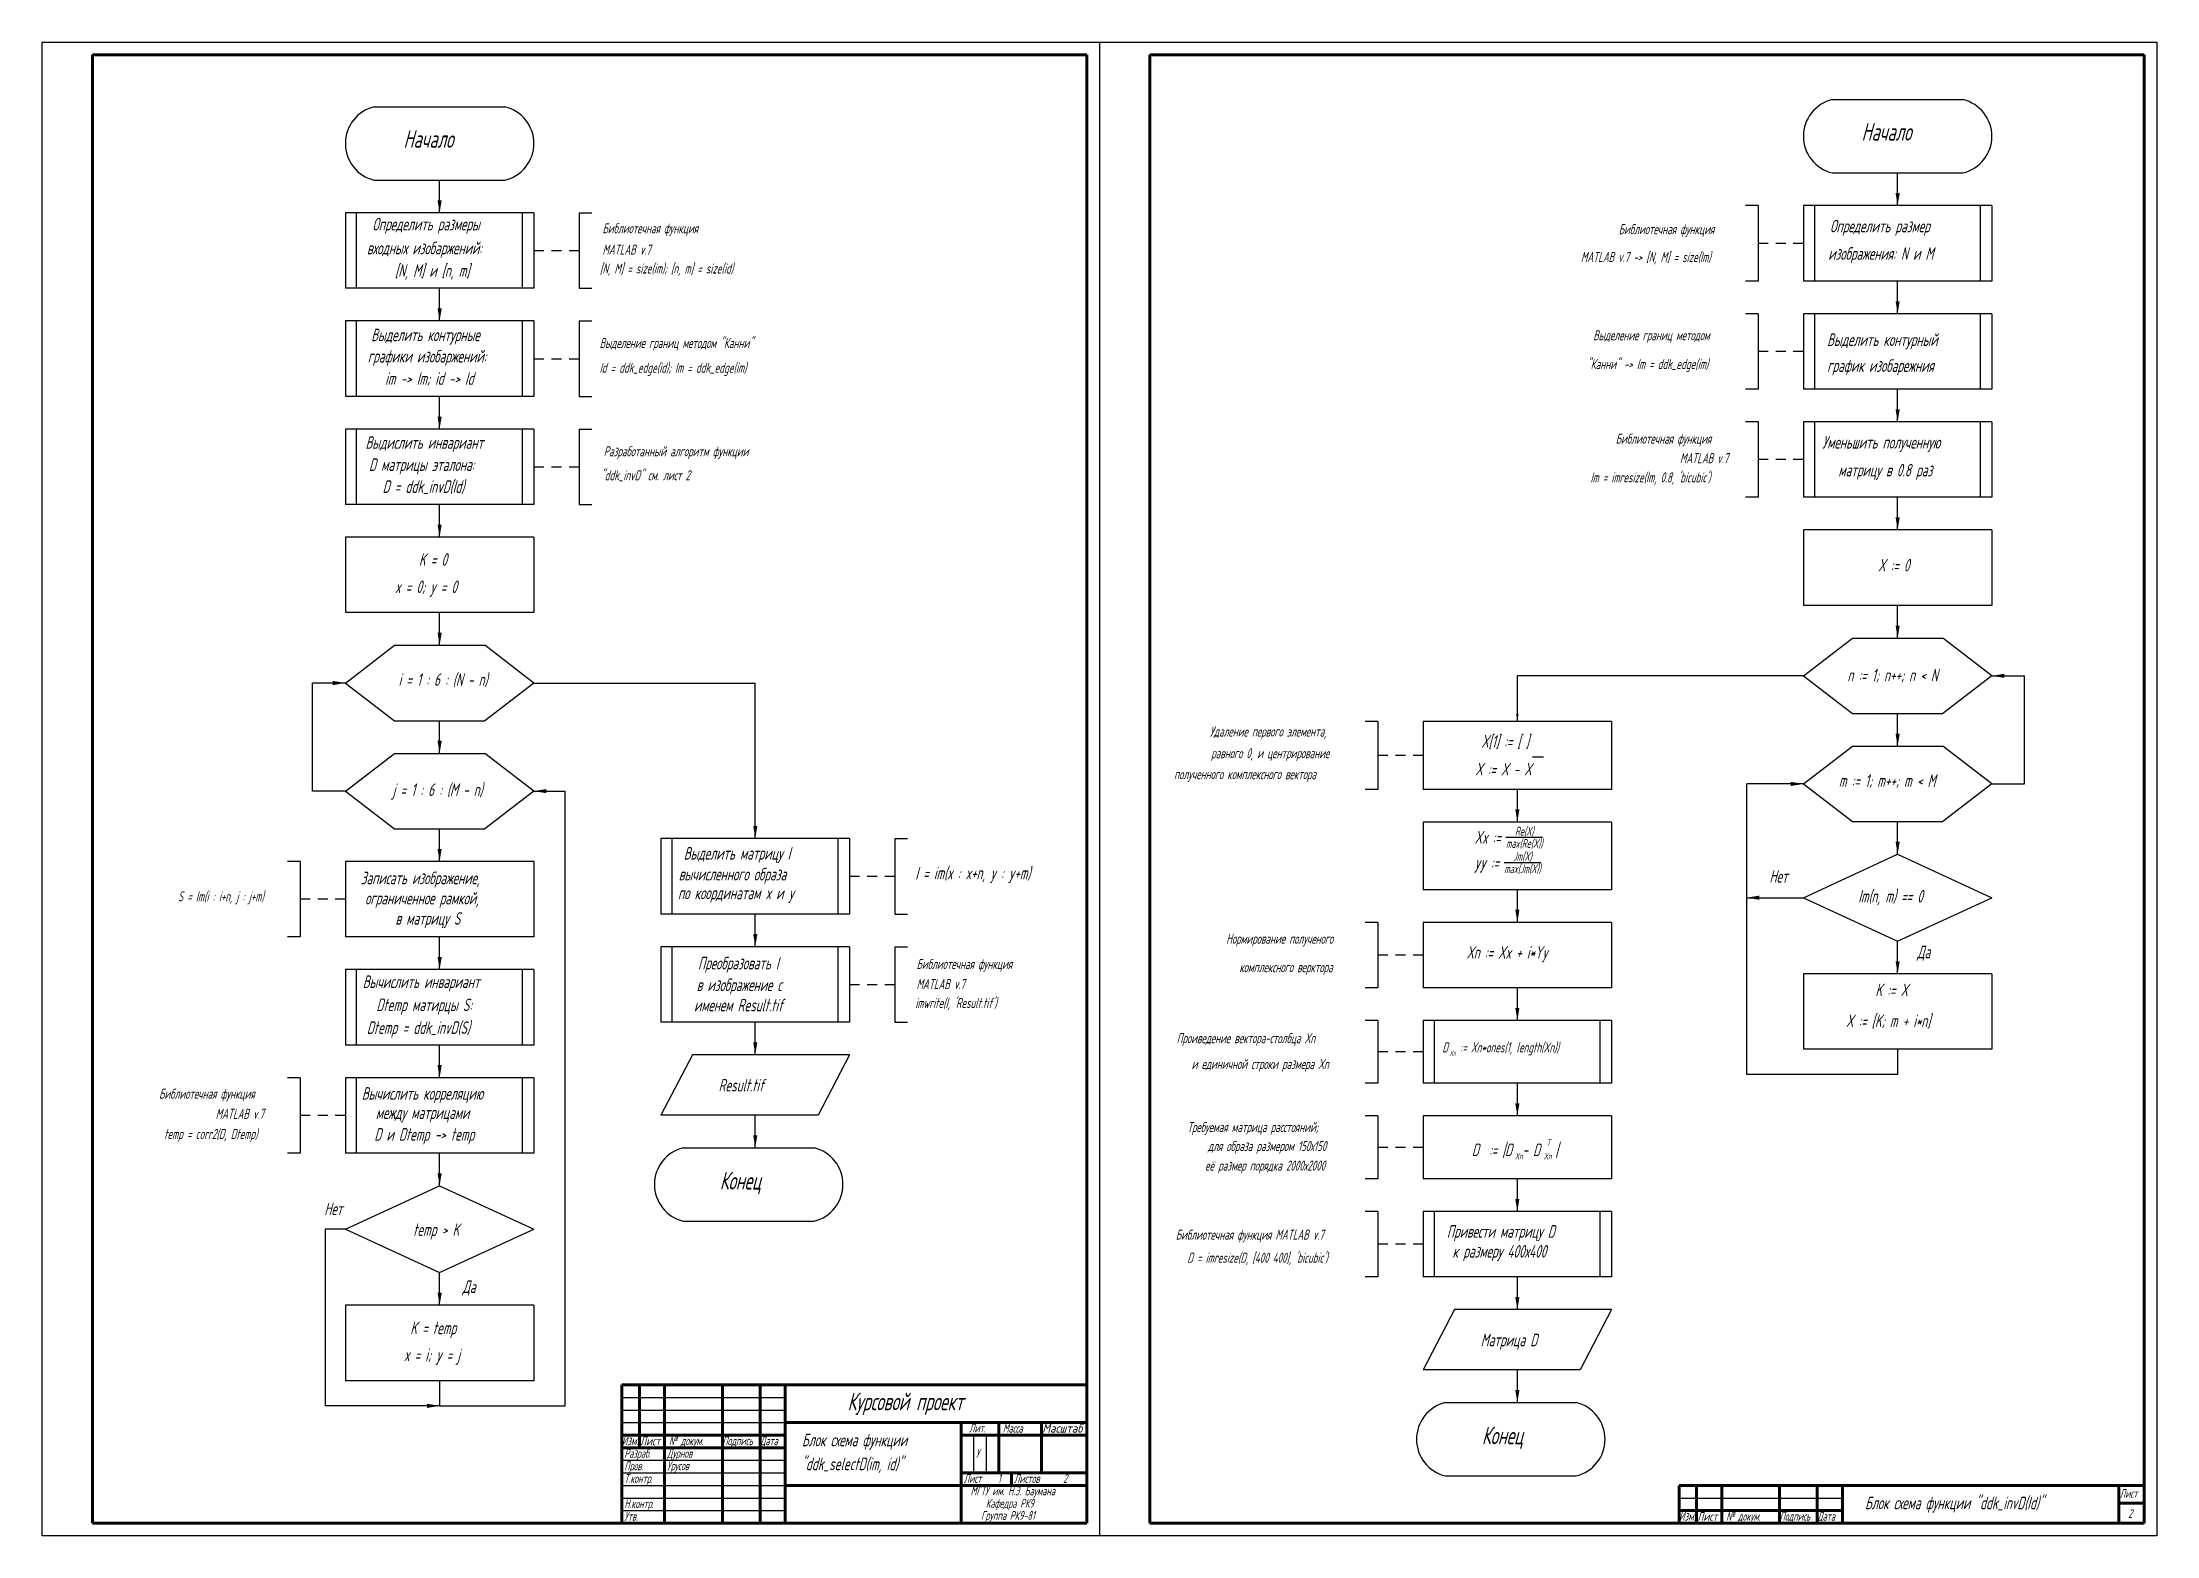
# Model space of a CAD drawing. Header units: inches. Extents: x 1 to 842, y 1 to 595.
import ezdxf
from ezdxf.enums import TextEntityAlignment as Align

# ---------------------------------------------------------------- set-up
doc = ezdxf.new("R2010")
doc.units = ezdxf.units.IN
doc.header["$MEASUREMENT"] = 0
for name, color, linetype, lineweight in [('Основные', 7, 'Continuous', 60), ('Текст', 92, 'Continuous', 25), ('Тонкие', 140, 'Continuous', 25)]:
    doc.layers.add(name, color=color, linetype=linetype, lineweight=lineweight)
doc.styles.get("Standard").update_dxf_attribs({"font": 'gost_a.shx', "width": 0.8, "oblique": 15, "height": 5})
doc.dimstyles.new('ISO-25', dxfattribs={"dimtxt": 3.5, "dimasz": 3, "dimexe": 1.25, "dimexo": 1, "dimgap": 1, "dimtad": 1, "dimtoh": 1, "dimdsep": 46, "dimtxsty": 'Standard', "dimcen": -2.5, "dimadec": 0, "dimazin": 0, "dimtfac": 1, "dimtmove": 0, "dimatfit": 3, "dimfxl": 0, "dimarcsym": 0})

msp = doc.modelspace()

# ---------------------------------------------------------------- linework, layer by layer
at = {"layer": 'Основные', "lineweight": 60}
for p, q in [((20.85, 5.97), (20.85, 589.97)), ((20.85, 589.97), (416.35, 589.97)), ((441.35, 589.97), (836.85, 589.97)), ((836.85, 589.97), (836.85, 5.97)), ((416.35, 5.97), (20.85, 5.97)), ((836.85, 5.97), (441.35, 5.97))]:
    msp.add_line(p, q, dxfattribs=at)
at = {"layer": 'Основные'}
for p, q in [((416.35, 589.97), (416.35, 5.97)), ((441.35, 589.97), (441.35, 5.97)), ((658.85, 5.97), (658.85, 20.97)), ((826.85, 20.97), (826.85, 5.97)), ((836.85, 13.97), (826.85, 13.97))]:
    msp.add_line(p, q, dxfattribs=at)
at = {"layer": 'Текст'}
msp.add_line((593.59, 310.79), (597.97, 310.79), dxfattribs=at)
at = {"layer": 'Текст', "color": 7, "lineweight": 60}
for p, q in [((231.35, 60.97), (416.35, 60.97)), ((231.35, 5.97), (231.35, 60.97)), ((238.35, 35.97), (238.35, 60.97)), ((248.35, 5.97), (248.35, 60.97)), ((271.35, 5.97), (271.35, 60.97)), ((286.35, 5.97), (286.35, 60.97)), ((296.35, 5.97), (296.35, 60.97)), ((296.35, 45.97), (416.35, 45.97)), ((366.35, 5.97), (366.35, 45.97)), ((381.35, 25.97), (381.35, 45.97)), ((398.35, 25.97), (398.35, 45.97)), ((231.35, 40.97), (296.35, 40.97)), ((231.35, 35.97), (296.35, 35.97)), ((366.35, 40.97), (416.35, 40.97)), ((366.35, 25.97), (416.35, 25.97)), ((386.35, 20.97), (386.35, 25.97)), ((296.35, 20.97), (416.35, 20.97)), ((651.85, 5.97), (651.85, 20.97)), ((651.85, 20.97), (836.85, 20.97)), ((668.85, 5.97), (668.85, 20.97)), ((691.85, 5.97), (691.85, 20.97)), ((706.85, 5.97), (706.85, 20.97)), ((716.85, 5.97), (716.85, 20.97)), ((651.85, 10.97), (716.85, 10.97))]:
    msp.add_line(p, q, dxfattribs=at)
at = {"layer": 'Тонкие', "color": 1, "lineweight": 25}
for p, q in [((0.85, 0.97), (0.85, 594.97)), ((0.85, 594.97), (841.85, 594.97)), ((841.85, 594.97), (841.85, 0.97)), ((231.35, 55.97), (296.35, 55.97)), ((231.35, 50.97), (296.35, 50.97)), ((231.35, 45.97), (296.35, 45.97)), ((371.35, 25.97), (371.35, 40.97)), ((376.35, 25.97), (376.35, 40.97)), ((231.35, 30.97), (296.35, 30.97)), ((231.35, 25.97), (296.35, 25.97)), ((231.35, 20.97), (296.35, 20.97)), ((231.35, 15.97), (296.35, 15.97)), ((231.35, 10.97), (296.35, 10.97)), ((651.85, 15.97), (716.85, 15.97)), ((841.85, 0.97), (0.85, 0.97))]:
    msp.add_line(p, q, dxfattribs=at)
at = {"layer": 'Тонкие', "color": 1}
msp.add_line((421.35, 594.97), (421.35, 0.97), dxfattribs=at)
at = {"layer": 'Тонкие'}
for p, q in [((712.81, 572.16), (764.81, 572.16)), ((132.89, 569.3), (184.89, 569.3)), ((132.89, 540.13), (184.89, 540.13)), ((712.81, 542.99), (764.81, 542.99)), ((683.31, 530), (678.31, 530)), ((683.31, 530), (683.31, 500)), ((776.31, 529.99), (701.31, 529.99)), ((701.31, 529.99), (701.31, 499.99)), ((705.81, 499.99), (705.81, 529.99)), ((771.81, 499.99), (771.81, 529.99)), ((776.31, 529.99), (776.31, 499.99)), ((121.39, 527.13), (121.39, 497.13)), ((196.39, 527.13), (121.39, 527.13)), ((125.89, 497.13), (125.89, 527.13)), ((191.89, 497.13), (191.89, 527.13)), ((196.39, 527.13), (196.39, 497.13)), ((214.39, 527.13), (214.39, 497.13)), ((214.39, 527.13), (219.39, 527.13)), ((687.31, 515), (683.31, 515)), ((694.31, 515), (690.31, 515)), ((701.31, 515), (697.31, 515)), ((196.39, 512.13), (200.39, 512.13)), ((203.39, 512.13), (207.39, 512.13)), ((210.39, 512.13), (214.39, 512.13)), ((196.39, 497.13), (121.39, 497.13)), ((214.39, 497.13), (219.39, 497.13)), ((683.31, 500), (678.31, 500)), ((776.31, 499.99), (701.31, 499.99)), ((121.39, 484.13), (121.39, 454.13)), ((196.39, 484.13), (121.39, 484.13)), ((125.89, 454.13), (125.89, 484.13)), ((191.89, 454.13), (191.89, 484.13)), ((196.39, 484.13), (196.39, 454.13)), ((214.39, 484.13), (219.39, 484.13)), ((214.39, 484.13), (214.39, 454.13)), ((683.31, 487), (678.31, 487)), ((683.31, 487), (683.3, 457)), ((776.31, 486.99), (701.31, 486.99)), ((701.31, 486.99), (701.31, 456.99)), ((705.81, 456.99), (705.81, 486.99)), ((771.81, 456.99), (771.81, 486.99)), ((776.31, 486.99), (776.31, 456.99)), ((687.31, 472), (683.31, 472)), ((694.31, 472), (690.31, 472)), ((701.31, 472), (697.31, 472)), ((196.39, 469.13), (200.39, 469.13)), ((203.39, 469.13), (207.39, 469.13)), ((210.39, 469.13), (214.39, 469.13)), ((683.3, 457), (678.3, 457)), ((776.31, 456.99), (701.31, 456.99)), ((196.39, 454.13), (121.39, 454.13)), ((214.39, 454.13), (219.39, 454.13)), ((121.39, 441.13), (121.39, 411.13)), ((196.39, 441.13), (121.39, 441.13)), ((125.89, 411.13), (125.89, 441.13)), ((191.89, 411.13), (191.89, 441.13)), ((196.39, 441.13), (196.39, 411.13)), ((214.39, 441.13), (214.39, 411.13)), ((214.39, 441.13), (219.39, 441.13)), ((683.3, 444), (678.3, 444)), ((683.3, 444), (683.3, 414)), ((776.31, 443.99), (701.31, 443.99)), ((701.31, 443.99), (701.31, 413.99)), ((705.81, 413.99), (705.81, 443.99)), ((771.81, 413.99), (771.81, 443.99)), ((776.31, 443.99), (776.31, 413.99)), ((687.3, 429), (683.3, 429)), ((694.3, 429), (690.3, 429)), ((701.3, 429), (697.3, 429)), ((196.39, 426.13), (200.39, 426.13)), ((203.39, 426.13), (207.39, 426.13)), ((210.39, 426.13), (214.39, 426.13)), ((683.3, 414), (678.3, 414)), ((776.31, 413.99), (701.31, 413.99)), ((196.39, 411.13), (121.39, 411.13)), ((214.39, 411.13), (219.39, 411.13)), ((196.39, 398.13), (121.39, 398.13)), ((121.39, 398.13), (121.39, 368.13)), ((196.39, 398.13), (196.39, 368.13)), ((701.31, 400.99), (701.31, 370.99)), ((776.31, 400.99), (701.31, 400.99)), ((776.31, 400.99), (776.31, 370.99)), ((776.31, 370.99), (701.31, 370.99)), ((196.39, 368.13), (121.39, 368.13)), ((121.39, 340.13), (140.89, 355.13)), ((140.89, 355.13), (176.89, 355.13)), ((196.39, 340.13), (176.89, 355.13)), ((701.31, 342.99), (720.81, 357.99)), ((720.81, 357.99), (756.81, 357.99)), ((776.31, 342.99), (756.81, 357.99)), ((108.39, 297.13), (108.39, 340.13)), ((121.39, 340.13), (140.89, 325.13)), ((196.39, 340.13), (176.89, 325.13)), ((196.39, 340.13), (284.44, 340.13)), ((701.31, 342.99), (587.55, 342.99)), ((701.31, 342.99), (720.81, 327.99)), ((776.31, 342.99), (756.81, 327.99)), ((789.31, 299.99), (789.3, 342.99)), ((720.81, 327.99), (756.81, 327.99)), ((140.89, 325.13), (176.89, 325.13)), ((532.05, 324.83), (527.05, 324.83)), ((532.05, 324.83), (532.05, 297.83)), ((625.05, 324.83), (550.05, 324.83)), ((550.05, 324.83), (550.05, 297.83)), ((625.05, 324.83), (625.05, 297.83)), ((121.39, 297.13), (140.89, 312.13)), ((140.89, 312.13), (176.89, 312.13)), ((196.39, 297.13), (176.89, 312.13)), ((536.05, 311.33), (532.05, 311.33)), ((543.05, 311.33), (539.05, 311.33)), ((550.05, 311.33), (546.05, 311.33)), ((701.31, 299.99), (720.81, 314.99)), ((720.81, 314.99), (756.81, 314.99)), ((776.31, 299.99), (756.81, 314.99)), ((121.39, 297.13), (108.39, 297.13)), ((121.39, 297.13), (140.89, 282.13)), ((196.39, 297.13), (176.89, 282.13)), ((208.89, 52.62), (208.89, 297.13)), ((532.05, 297.83), (527.05, 297.83)), ((625.05, 297.83), (550.05, 297.83)), ((678.81, 184.48), (678.82, 299.99)), ((701.31, 299.99), (720.81, 284.99)), ((776.31, 299.99), (756.81, 284.99)), ((776.31, 299.99), (789.31, 299.99)), ((140.89, 282.13), (176.89, 282.13)), ((321.94, 278.25), (246.94, 278.25)), ((246.94, 278.25), (246.94, 248.25)), ((251.44, 248.25), (251.44, 278.25)), ((317.44, 248.25), (317.44, 278.25)), ((321.94, 278.25), (321.94, 248.25)), ((339.94, 278.25), (339.94, 248.25)), ((339.94, 278.25), (344.94, 278.25)), ((550.05, 284.83), (550.05, 257.92)), ((625.05, 284.83), (550.05, 284.83)), ((625.05, 284.83), (625.05, 257.92)), ((720.81, 284.99), (756.81, 284.99)), ((103.39, 269.13), (98.39, 269.13)), ((103.39, 269.13), (103.39, 239.13)), ((196.39, 269.13), (121.39, 269.13)), ((121.39, 269.13), (121.39, 239.13)), ((196.39, 269.13), (196.39, 239.13)), ((701.31, 254.73), (738.81, 271.99)), ((738.81, 271.99), (776.31, 254.73)), ((321.94, 263.25), (325.94, 263.25)), ((328.94, 263.25), (332.94, 263.25)), ((335.94, 263.25), (339.94, 263.25)), ((107.39, 254.13), (103.39, 254.13)), ((114.39, 254.13), (110.39, 254.13)), ((121.39, 254.13), (117.39, 254.13)), ((625.05, 257.92), (550.05, 257.92)), ((701.31, 254.73), (738.81, 237.48)), ((738.81, 237.48), (776.31, 254.73)), ((321.94, 248.25), (246.94, 248.25)), ((339.94, 248.25), (344.94, 248.25)), ((532.05, 244.92), (527.05, 244.92)), ((532.05, 244.92), (532.05, 218.92)), ((625.05, 244.92), (550.05, 244.92)), ((550.05, 244.92), (550.05, 218.92)), ((625.05, 244.92), (625.05, 218.92)), ((103.39, 239.13), (98.39, 239.13)), ((196.39, 239.13), (121.39, 239.13)), ((321.94, 235.25), (246.94, 235.25)), ((246.94, 235.25), (246.94, 205.25)), ((251.44, 205.25), (251.44, 235.25)), ((317.44, 205.25), (317.44, 235.25)), ((321.94, 235.25), (321.94, 205.25)), ((339.94, 235.25), (339.94, 205.25)), ((339.94, 235.25), (344.94, 235.25)), ((536.05, 231.92), (532.05, 231.92)), ((543.05, 231.92), (539.05, 231.92)), ((550.05, 231.92), (546.05, 231.92)), ((121.39, 226.13), (121.39, 196.13)), ((196.39, 226.13), (121.39, 226.13)), ((125.89, 196.13), (125.89, 226.13)), ((191.89, 196.13), (191.89, 226.13)), ((196.39, 226.13), (196.39, 196.13)), ((321.94, 220.25), (325.94, 220.25)), ((328.94, 220.25), (332.94, 220.25)), ((335.94, 220.25), (339.94, 220.25)), ((532.05, 218.92), (527.05, 218.92)), ((625.05, 218.92), (550.05, 218.92)), ((776.31, 224.48), (701.31, 224.48)), ((701.31, 224.48), (701.31, 194.48)), ((776.31, 224.48), (776.31, 194.48)), ((321.94, 205.25), (246.94, 205.25)), ((339.94, 205.25), (344.94, 205.25)), ((532.05, 205.92), (527.05, 205.92)), ((532.05, 205.92), (532.05, 180.92)), ((550.05, 205.92), (550.05, 180.92)), ((625.05, 205.92), (550.05, 205.92)), ((554.55, 180.92), (554.55, 205.92)), ((620.55, 180.92), (620.55, 205.92)), ((625.05, 205.92), (625.05, 180.92)), ((196.39, 196.13), (121.39, 196.13)), ((776.31, 194.48), (701.31, 194.48)), ((738.81, 194.48), (738.81, 184.48)), ((259.44, 192.25), (246.94, 168.25)), ((321.94, 192.25), (259.44, 192.25)), ((321.94, 192.25), (309.44, 168.25)), ((536.05, 193.42), (532.05, 193.42)), ((543.05, 193.42), (539.05, 193.42)), ((550.05, 193.42), (546.05, 193.42)), ((103.39, 183.13), (98.39, 183.13)), ((103.39, 183.13), (103.39, 153.13)), ((196.39, 183.13), (121.39, 183.13)), ((121.39, 183.13), (121.39, 153.13)), ((125.89, 153.13), (125.89, 183.13)), ((191.89, 153.13), (191.89, 183.13)), ((196.39, 183.13), (196.39, 153.13)), ((532.05, 180.92), (527.05, 180.92)), ((625.05, 180.92), (550.05, 180.92)), ((738.81, 184.48), (678.81, 184.48)), ((309.44, 168.25), (246.94, 168.25)), ((107.39, 168.13), (103.39, 168.13)), ((114.39, 168.13), (110.39, 168.13)), ((121.39, 168.13), (117.39, 168.13)), ((532.05, 167.92), (527.05, 167.92)), ((532.05, 167.92), (532.05, 142.92)), ((550.05, 167.92), (550.05, 142.92)), ((625.05, 167.92), (550.05, 167.92)), ((625.05, 167.92), (625.05, 142.92)), ((103.39, 153.13), (98.39, 153.13)), ((196.39, 153.13), (121.39, 153.13)), ((255.82, 155.25), (307.82, 155.25)), ((536.05, 155.42), (532.05, 155.42)), ((543.05, 155.42), (539.05, 155.42)), ((550.05, 155.42), (546.05, 155.42)), ((121.39, 122.87), (158.89, 140.13)), ((158.89, 140.13), (196.39, 122.87)), ((532.05, 142.92), (527.05, 142.92)), ((625.05, 142.92), (550.05, 142.92)), ((532.05, 129.92), (527.05, 129.92)), ((532.05, 129.92), (532.05, 103.92)), ((625.05, 129.92), (550.05, 129.92)), ((550.05, 129.92), (550.05, 103.92)), ((554.55, 103.92), (554.55, 129.92)), ((620.55, 103.92), (620.55, 129.92)), ((625.05, 129.92), (625.05, 103.92)), ((121.39, 122.87), (113.39, 122.87)), ((113.39, 122.87), (113.39, 52.62)), ((121.39, 122.87), (158.89, 105.62)), ((158.89, 105.62), (196.39, 122.87)), ((255.82, 126.08), (307.82, 126.08)), ((536.05, 116.92), (532.05, 116.92)), ((543.05, 116.92), (539.05, 116.92)), ((550.05, 116.92), (546.05, 116.92)), ((532.05, 103.92), (527.05, 103.92)), ((625.05, 103.92), (550.05, 103.92)), ((121.39, 92.62), (121.39, 62.62)), ((196.39, 92.62), (121.39, 92.62)), ((196.39, 92.62), (196.39, 62.62)), ((562.55, 90.92), (550.05, 66.92)), ((625.05, 90.92), (562.55, 90.92)), ((625.05, 90.92), (612.55, 66.92)), ((196.39, 62.62), (121.39, 62.62)), ((158.89, 62.62), (158.89, 52.62)), ((612.55, 66.92), (550.05, 66.92)), ((158.89, 52.62), (208.89, 52.62)), ((558.94, 53.92), (610.94, 53.92)), ((558.94, 24.75), (610.94, 24.75))]:
    msp.add_line(p, q, dxfattribs=at)
for centre, start, end in [((716.31, 557.58), 103.4934, 256.5066), ((761.31, 557.58), 283.4934, 76.5066), ((136.39, 554.72), 103.4934, 256.5066), ((181.39, 554.72), 283.4934, 76.5066), ((259.32, 140.67), 103.4934, 256.5066), ((304.32, 140.67), 283.4934, 76.5066), ((562.44, 39.33), 103.4934, 256.5066), ((607.44, 39.33), 283.4934, 76.5066)]:
    msp.add_arc(centre, 15, start, end, dxfattribs=at)

# ---------------------------------------------------------------- texts
at = {"layer": 'Текст', "oblique": 15, "width": 0.8}
for s, height, p in [('Начало', 7, (144.5, 553)), ('Начало', 7, (724.43, 555.86)), ('Определить размеры', 5, (132.15, 520.14)), ('Библиотечная функция', 4, (223.64, 519)), ('Определить размер', 5, (711.92, 519.37)), ('входных изобаржений:', 5, (129.97, 510.64)), ('MATLAB v.7', 4, (223.64, 510.5)), ('изображения: N и M', 5, (711.18, 508.45)), ('[N, M] и [n, m]', 5, (141.16, 501.65)), ('[N, M] = size(im); [n, m] = size(id)', 4, (222.64, 503)), ('Выделить контурные', 5, (131.66, 476.09)), ('графики изобаржений:', 5, (130.3, 467.6)), ('Выделение границ методом "Канни"', 4, (222.52, 473.37)), ('Выделить контурный', 5, (710.75, 474.17)), ('im -> Im; id -> Id', 5, (137.2, 458.75)), ('Id = ddk_edge(id); Im = ddk_edge(im)', 4, (222.52, 463.5)), ('график изобарежния', 5, (710.75, 463.86)), ('Выдислить инвариант', 5, (129.37, 433.27)), ('Уменьшить полученную', 5, (708.84, 433.37)), ('D матрицы эталона:', 5, (130.79, 424.48)), ('Разработанный алгоритм функции', 4, (224.12, 430.29)), ('D = ddk_invD(Id)', 5, (136.19, 415.75)), ('"ddk_invD" см. лист 2', 4, (223.05, 420.76)), ('матрицу в 0.8 раз', 5, (715.2, 422.3)), ('K = 0', 5, (150.65, 386.74)), ('X := 0', 5, (731.01, 384.47)), ('x = 0; y = 0', 5, (141.15, 375.91)), ('n := 1; n++; n < N', 5, (718.84, 340.78)), ('i = 1 : 6 : (N - n)', 5, (142.54, 338.98)), ('Удаление первого элемента,', 4, (465.23, 318.83)), ('X[1] := [ ]', 5, (573.21, 314.44)), ('равного 0, и центрирование', 4, (465.74, 310.21)), ('полученного комплексного вектора', 4, (451, 301.86)), ('X := X - X', 5, (570.83, 303.36)), ('m := 1; m++; m < M', 5, (715.42, 298.79)), ('j = 1 : 6 : (M - n)', 5, (140.22, 295.18)), ('Выделить матрицу I', 5, (255.98, 269.88)), ('Записать изображение,', 5, (127.5, 260.09)), ('вычисленного образа', 5, (253.98, 261.59)), ('I = im(x : x+n, y : y+m)', 5, (348.11, 262.04)), ('Нет', 5, (687.8, 260.73)), ('S = Im(i : i+n, j : j+m)', 4, (54.83, 253.25)), ('ограниченное рамкой,', 5, (129.25, 252.04)), ('по координатам x и y', 5, (253.67, 254.12)), ('Im(n, m) == 0', 5, (723.13, 252.83)), ('в матрицу S', 5, (141.28, 243.99)), ('Нормирование полученого', 4, (471.74, 236.41)), ('Xn := Xx + i*Yy', 5, (567.31, 230.5)), ('Да', 5, (746.55, 230.64)), ('Преобразовать I', 5, (261.64, 226.21)), ('Библиотечная функция', 4, (348.57, 226.38)), ('комплексного верктора', 4, (476.96, 225.1)), ('Вычислить инвариант', 5, (128.28, 218.81)), ('в изображение с', 5, (261.1, 217.58)), ('MATLAB v.7', 4, (348.57, 218.38)), ('K := X', 5, (729.96, 215.56)), ('Dtemp матирцы S:', 5, (133.7, 209.62)), ('именем Result.tif', 5, (260.05, 209.52)), ("imwrite(I, 'Result.tif')", 4, (348.07, 210.88)), ('Dtemp = ddk_invD(S)', 5, (129.91, 200.55)), ('X := [K; m + i*n]', 5, (718.26, 203.27)), ('Проиведение вектора-столбца Xn', 4, (452.04, 196.86)), ('D   := Xn*ones(1, length(Xn))', 4, (557.69, 193.2)), ('Xn', 2, (560.53, 191.84)), ('и единичной строки размера Xn', 4, (457.99, 186.59)), ('Библиотечная функция', 4, (47.29, 174.77)), ('Вычислить корреляцию', 5, (127.92, 174.38)), ('Result.tif', 5, (269.82, 177.66)), ('MATLAB v.7', 4, (69.79, 166.77)), ('между матрицами', 5, (133.51, 166.73)), ('temp = corr2(D, Dtemp)', 4, (49.29, 158.77)), ('D и Dtemp -> temp', 5, (132.89, 158.08)), ('Требуемая матрица расстояний;', 4, (456.3, 161.49)), ('для образа размером 150х150', 4, (464.46, 153.95)), ('D  := |D  - D   |', 5, (569.43, 151.97)), ('Xn', 2.5, (586.53, 150.66)), ('Xn', 2.5, (598.01, 150.66)), ('T', 2.5, (599.15, 156.11)), ('Конец', 7, (270.32, 138.67)), ('её размер порядка 2000х2000', 4, (463.34, 146.19)), ('Нет', 5, (113, 128.5)), ('temp > K', 5, (148.32, 120.23)), ('Библиотечная функция MATLAB v.7', 4, (451.66, 118.71)), ('Привести матрицу D', 5, (559.48, 119.49)), ("D = imresize(D, [400 400], 'bicubic')", 4, (456.29, 109.52)), ('к размеру 400х400', 5, (561.75, 111.58)), ('Да', 5, (168, 97.5)), ('K = temp', 5, (147.22, 81.12)), ('Матрица D', 5, (572.94, 76.33)), ('x = i; y = j', 5, (144.69, 70.43)), ('Курсовой проект', 7, (321.12, 50.86)), ('Лит.', 3.5, (369.46, 42.03)), ('Масса', 3.5, (382.88, 41.97)), ('Конец', 7, (573.44, 37.33)), ('Разраб.', 3.5, (232.35, 31.97)), ('Дурнов ', 3.5, (249.35, 31.96)), ('№ докум.', 3.5, (250.1, 36.97)), ('Подпись', 3.5, (271.35, 36.97)), ('Дата', 3.5, (286.35, 36.97)), ('Блок схема функции', 5, (302.99, 36.53)), ('у', 3.5, (372.44, 33.04)), ('Пров.', 3.5, (232.35, 26.97)), ('Т.контр.', 3.5, (232.35, 21.97)), ('Урусов', 3.5, (249.35, 27.02)), ('"ddk_selectD(im, id)"', 5, (302.68, 27.03)), ('Лист', 3.5, (367.35, 21.97)), ('1', 3.5, (380.91, 21.97)), ('Листов', 3.5, (387.35, 21.97)), ('2', 3.5, (406.89, 21.97)), ('МГТУ им. Н.Э. Баумана', 3.5, (370.08, 17.04)), ('Блок схема функции "ddk_invD(Id)"', 5, (725.83, 11.51)), ('Лист', 3.5, (827.15, 16.05)), ('Утв.', 3.5, (232.35, 6.97)), ('Н.контр.', 3.5, (232.35, 11.97)), ('Группа РК9-81', 3.5, (374.23, 7.27)), ('Кафедра РК9', 3.5, (376.16, 12.08)), ('№ докум.', 3.5, (670.6, 6.97)), ('Подпись', 3.5, (691.85, 6.97)), ('Дата', 3.5, (706.85, 6.97)), ('2', 3.5, (830.53, 8.04))]:
    msp.add_text(s, height=height, dxfattribs=at).set_placement(p)
for s, p in [('Библиотечная функция', (627.84, 518.65)), ('MATLAB v.7 -> [N, M] = size(Im)', (612.8, 507.57)), ('Выделение границ методом ', (617.71, 476.45)), ('"Канни" -> Im = ddk_edge(im)', (615.22, 464.99)), ('Библиотечная функция', (626.64, 435.32)), (' MATLAB v.7', (650.56, 427.55)), ("Im = imresize(Im, 0.8, 'bicubic')", (616.63, 419.93))]:
    msp.add_text(s, height=4, rotation=359.99258, dxfattribs=at).set_placement(p)
at = {"layer": 'Текст', "oblique": 15}
for s, width, p, p2 in [('Масштаб', 0.788177, (398.6, 41.97), (414.6, 41.97)), ('Изм.', 0.73393, (231.38, 36.97), (237.93, 36.97)), ('Лист', 0.741858, (238.59, 36.89), (246.59, 36.89)), ('Изм.', 0.73393, (651.88, 6.97), (658.43, 6.97)), ('Лист', 0.741858, (659.09, 6.89), (667.09, 6.89))]:
    msp.add_text(s, height=3.5, dxfattribs=dict(at, width=width)).set_placement(p, p2, align=Align.FIT)
at = {"layer": 'Текст', "insert": (570.56, 282.94), "char_height": 5, "width": 39.3808, "attachment_point": 1}
msp.add_mtext('\\A1;Xx := {\\H0.6978x;\\SRe(X)/max(Re(X));}\\Pyy := {\\H0.6978x;\\SJm(X)/max(Jm(X));}', dxfattribs=at)

# ---------------------------------------------------------------- leaders
at = {"layer": 'Тонкие'}
for points, override in [([(158.89, 527.13), (158.89, 540.13)], {"dimasz": 5, "dimgap": 1, "dimtad": 0}), ([(738.81, 529.99), (738.81, 542.99)], {"dimasz": 5, "dimgap": 1, "dimtad": 0}), ([(158.89, 484.13), (158.89, 497.13)], {"dimasz": 5, "dimgap": 1, "dimtad": 0}), ([(738.81, 486.99), (738.81, 499.99)], {"dimasz": 5, "dimgap": 1, "dimtad": 0}), ([(738.81, 443.99), (738.81, 456.99)], {"dimasz": 5, "dimgap": 1, "dimtad": 0}), ([(158.89, 441.13), (158.89, 454.13)], {"dimasz": 5, "dimgap": 1, "dimtad": 0}), ([(738.81, 400.99), (738.81, 413.99)], {"dimasz": 5, "dimgap": 1, "dimtad": 0}), ([(158.89, 398.13), (158.89, 411.13)], {"dimasz": 5, "dimgap": 1, "dimtad": 0}), ([(738.81, 357.99), (738.81, 370.99)], {"dimasz": 5, "dimgap": 1, "dimtad": 0}), ([(158.89, 355.13), (158.89, 368.13)], {"dimasz": 5, "dimgap": 1, "dimtad": 0}), ([(121.39, 340.13), (108.39, 340.13)], {"dimasz": 5, "dimgap": 1, "dimtad": 0}), ([(284.44, 278.25), (284.44, 340.13)], {"dimasz": 5, "dimgap": 1, "dimtad": 0}), ([(587.55, 324.83), (587.55, 342.99)], {"dimgap": 1, "dimtad": 0}), ([(776.3, 342.99), (789.3, 342.99)], {"dimasz": 5, "dimgap": 1, "dimtad": 0}), ([(738.81, 314.99), (738.81, 327.99)], {"dimasz": 5, "dimgap": 1, "dimtad": 0}), ([(158.89, 312.13), (158.89, 325.13)], {"dimasz": 5, "dimgap": 1, "dimtad": 0}), ([(196.39, 297.13), (208.89, 297.13)], {"dimasz": 5, "dimgap": 1, "dimtad": 0}), ([(587.55, 284.83), (587.55, 297.83)], {"dimasz": 5, "dimgap": 1, "dimtad": 0}), ([(701.32, 299.99), (678.82, 299.99)], {"dimasz": 5, "dimgap": 1, "dimtad": 0}), ([(158.89, 269.13), (158.89, 282.13)], {"dimasz": 5, "dimgap": 1, "dimtad": 0}), ([(738.81, 271.99), (738.81, 284.99)], {"dimasz": 5, "dimgap": 1, "dimtad": 0}), ([(587.56, 244.92), (587.55, 257.92)], {"dimasz": 5, "dimgap": 1, "dimtad": 0}), ([(678.82, 254.74), (701.32, 254.74)], {"dimasz": 5, "dimgap": 1, "dimtad": 0}), ([(284.44, 235.25), (284.44, 248.25)], {"dimasz": 5, "dimgap": 1, "dimtad": 0}), ([(158.89, 226.13), (158.89, 239.13)], {"dimasz": 5, "dimgap": 1, "dimtad": 0}), ([(738.81, 224.48), (738.81, 237.48)], {"dimasz": 5, "dimgap": 1, "dimtad": 0}), ([(587.56, 205.92), (587.55, 218.92)], {"dimasz": 5, "dimgap": 1, "dimtad": 0}), ([(284.44, 192.25), (284.44, 205.25)], {"dimasz": 5, "dimgap": 1, "dimtad": 0}), ([(158.89, 183.13), (158.89, 196.13)], {"dimasz": 5, "dimgap": 1, "dimtad": 0}), ([(587.56, 167.92), (587.55, 180.92)], {"dimasz": 5, "dimgap": 1, "dimtad": 0}), ([(284.44, 155.25), (284.44, 168.25)], {"dimasz": 5, "dimgap": 1, "dimtad": 0}), ([(158.89, 140.13), (158.89, 153.13)], {"dimasz": 5, "dimgap": 1, "dimtad": 0}), ([(587.55, 129.92), (587.55, 142.92)], {"dimasz": 5, "dimgap": 1, "dimtad": 0}), ([(158.89, 92.62), (158.89, 105.62)], {"dimasz": 5, "dimgap": 1, "dimtad": 0}), ([(587.56, 90.92), (587.55, 103.92)], {"dimasz": 5, "dimgap": 1, "dimtad": 0}), ([(587.56, 53.92), (587.55, 66.92)], {"dimasz": 5, "dimgap": 1, "dimtad": 0}), ([(158.89, 52.62), (113.39, 52.62)], {"dimasz": 5, "dimgap": 1, "dimtad": 0})]:
    msp.add_leader(points, dimstyle='ISO-25', override=override, dxfattribs=at)

doc.saveas('drawing.dxf')
